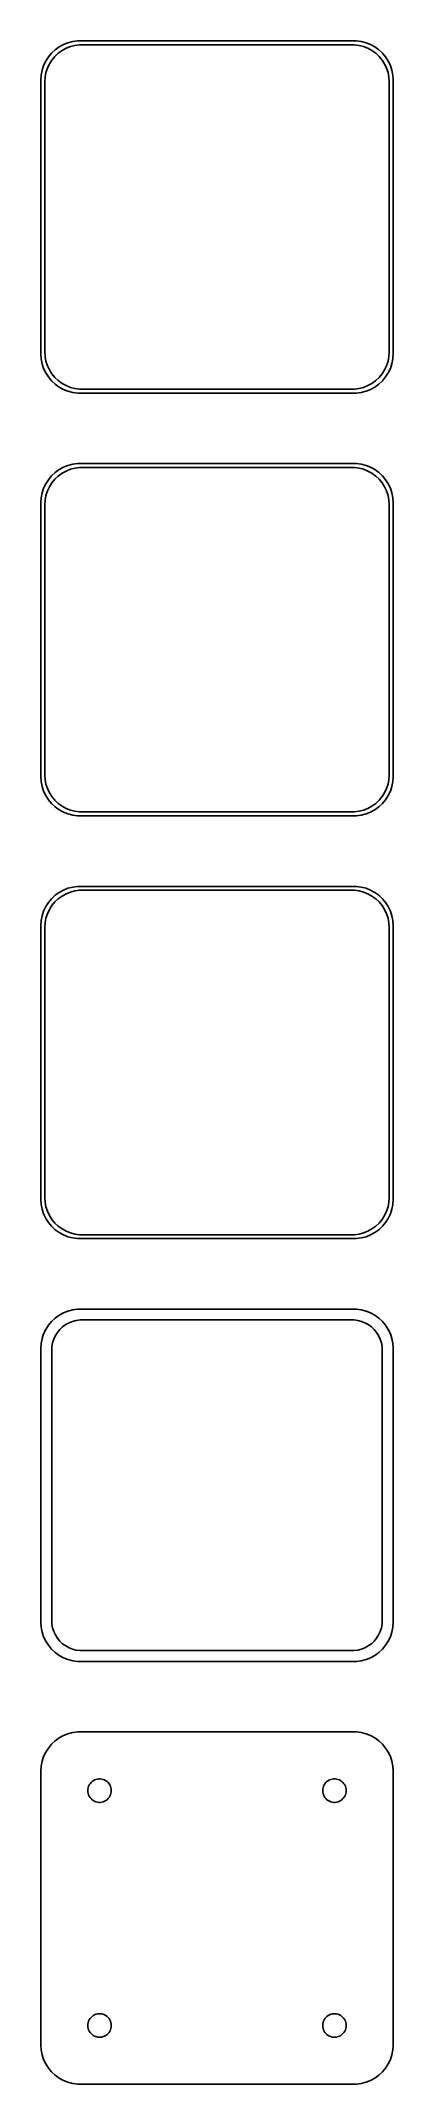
# Model space of a CAD drawing. Header units: metres. Extents: x -22 to 22, y 194 to 454.
import ezdxf

# ---------------------------------------------------------------- set-up
doc = ezdxf.new("R2010")
doc.units = ezdxf.units.M

msp = doc.modelspace()

# ---------------------------------------------------------------- linework, layer by layer
for p, q in [((-19.0451, 454.255), (-19.6289, 454.024)), ((-18.4369, 454.411), (-19.0451, 454.255)), ((-17.8139, 454.49), (-18.4369, 454.411)), ((17.8139, 454.49), (-17.8139, 454.49)), ((18.4369, 454.411), (17.8139, 454.49)), ((19.0451, 454.255), (18.4369, 454.411)), ((19.6289, 454.024), (19.0451, 454.255)), ((-21.8815, 451.909), (-22.1489, 451.341)), ((-21.5451, 452.439), (-21.8815, 451.909)), ((-21.6664, 450.999), (-21.4124, 451.538)), ((-21.1448, 452.923), (-21.5451, 452.439)), ((-21.4124, 451.538), (-21.0928, 452.042)), ((-20.6871, 453.353), (-21.1448, 452.923)), ((-21.0928, 452.042), (-20.7126, 452.502)), ((-20.7126, 452.502), (-20.2778, 452.91)), ((-20.1791, 453.722), (-20.6871, 453.353)), ((-20.2778, 452.91), (-19.7952, 453.261)), ((-19.6289, 454.024), (-20.1791, 453.722)), ((-19.7952, 453.261), (-19.2724, 453.548)), ((-19.2724, 453.548), (-18.7178, 453.768)), ((-18.7178, 453.768), (-18.1401, 453.916)), ((-18.1401, 453.916), (-17.5482, 453.991)), ((-17.5482, 453.991), (17.5482, 453.991)), ((17.5482, 453.991), (18.1401, 453.916)), ((18.1401, 453.916), (18.7178, 453.768)), ((18.7178, 453.768), (19.2724, 453.548)), ((19.2724, 453.548), (19.7952, 453.261)), ((20.1791, 453.722), (19.6289, 454.024)), ((19.7952, 453.261), (20.2778, 452.91)), ((20.6871, 453.353), (20.1791, 453.722)), ((20.2778, 452.91), (20.7126, 452.502)), ((21.1448, 452.923), (20.6871, 453.353)), ((20.7126, 452.502), (21.0928, 452.042)), ((21.0928, 452.042), (21.4124, 451.538)), ((21.5451, 452.439), (21.1448, 452.923)), ((21.4124, 451.538), (21.6664, 450.999)), ((21.8815, 451.909), (21.5451, 452.439)), ((22.1489, 451.341), (21.8815, 451.909)), ((-22.4606, 450.127), (-22.5, 449.5)), ((-22.5, 449.5), (-22.5, 414.5)), ((-22.3429, 450.743), (-22.4606, 450.127)), ((-22.1489, 451.341), (-22.3429, 450.743)), ((-22, 449.25), (-21.9625, 449.845)), ((-22, 414.75), (-22, 449.25)), ((-21.9625, 449.845), (-21.8508, 450.431)), ((-21.8508, 450.431), (-21.6664, 450.999)), ((21.6664, 450.999), (21.8508, 450.431)), ((21.8508, 450.431), (21.9625, 449.845)), ((21.9625, 449.845), (22, 449.25)), ((22, 449.25), (22, 414.75)), ((22.3429, 450.743), (22.1489, 451.341)), ((22.4606, 450.127), (22.3429, 450.743)), ((22.5, 449.5), (22.4606, 450.127)), ((22.5, 414.5), (22.5, 449.5)), ((-22.5, 414.5), (-22.4606, 413.873)), ((-22.4606, 413.873), (-22.3429, 413.257)), ((-22.3429, 413.257), (-22.1489, 412.659)), ((-22.1489, 412.659), (-21.8815, 412.091)), ((-21.9625, 414.155), (-22, 414.75)), ((-21.8508, 413.569), (-21.9625, 414.155)), ((-21.6664, 413.001), (-21.8508, 413.569)), ((-21.4124, 412.462), (-21.6664, 413.001)), ((-21.0928, 411.958), (-21.4124, 412.462)), ((21.4124, 412.462), (21.0928, 411.958)), ((21.6664, 413.001), (21.4124, 412.462)), ((21.8508, 413.569), (21.6664, 413.001)), ((21.9625, 414.155), (21.8508, 413.569)), ((21.8815, 412.091), (22.1489, 412.659)), ((22, 414.75), (21.9625, 414.155)), ((22.1489, 412.659), (22.3429, 413.257)), ((22.3429, 413.257), (22.4606, 413.873)), ((22.4606, 413.873), (22.5, 414.5)), ((-21.8815, 412.091), (-21.5451, 411.561)), ((-21.5451, 411.561), (-21.1448, 411.077)), ((-21.1448, 411.077), (-20.6871, 410.647)), ((-20.7126, 411.498), (-21.0928, 411.958)), ((-20.2778, 411.09), (-20.7126, 411.498)), ((-20.6871, 410.647), (-20.1791, 410.278)), ((-19.7952, 410.739), (-20.2778, 411.09)), ((-20.1791, 410.278), (-19.6289, 409.976)), ((-19.2724, 410.452), (-19.7952, 410.739)), ((-19.6289, 409.976), (-19.0451, 409.745)), ((-18.7178, 410.232), (-19.2724, 410.452)), ((-19.0451, 409.745), (-18.4369, 409.589)), ((-18.1401, 410.084), (-18.7178, 410.232)), ((-17.5482, 410.009), (-18.1401, 410.084)), ((17.5482, 410.009), (-17.5482, 410.009)), ((18.1401, 410.084), (17.5482, 410.009)), ((18.7178, 410.232), (18.1401, 410.084)), ((18.4369, 409.589), (19.0451, 409.745)), ((19.2724, 410.452), (18.7178, 410.232)), ((19.0451, 409.745), (19.6289, 409.976)), ((19.7952, 410.739), (19.2724, 410.452)), ((19.6289, 409.976), (20.1791, 410.278)), ((20.2778, 411.09), (19.7952, 410.739)), ((20.1791, 410.278), (20.6871, 410.647)), ((20.7126, 411.498), (20.2778, 411.09)), ((20.6871, 410.647), (21.1448, 411.077)), ((21.0928, 411.958), (20.7126, 411.498)), ((21.1448, 411.077), (21.5451, 411.561)), ((21.5451, 411.561), (21.8815, 412.091)), ((-18.4369, 409.589), (-17.8139, 409.51)), ((-17.8139, 409.51), (17.8139, 409.51)), ((17.8139, 409.51), (18.4369, 409.589)), ((-20.6871, 399.353), (-21.1448, 398.923)), ((-20.1791, 399.722), (-20.6871, 399.353)), ((-19.6289, 400.024), (-20.1791, 399.722)), ((-19.7952, 399.261), (-19.2724, 399.548)), ((-19.0451, 400.255), (-19.6289, 400.024)), ((-19.2724, 399.548), (-18.7178, 399.768)), ((-18.4369, 400.411), (-19.0451, 400.255)), ((-18.7178, 399.768), (-18.1401, 399.916)), ((-17.8139, 400.49), (-18.4369, 400.411)), ((-18.1401, 399.916), (-17.5482, 399.991)), ((17.8139, 400.49), (-17.8139, 400.49)), ((-17.5482, 399.991), (17.5482, 399.991)), ((17.5482, 399.991), (18.1401, 399.916)), ((18.4369, 400.411), (17.8139, 400.49)), ((18.1401, 399.916), (18.7178, 399.768)), ((19.0451, 400.255), (18.4369, 400.411)), ((18.7178, 399.768), (19.2724, 399.548)), ((19.6289, 400.024), (19.0451, 400.255)), ((19.2724, 399.548), (19.7952, 399.261)), ((20.1791, 399.722), (19.6289, 400.024)), ((20.6871, 399.353), (20.1791, 399.722)), ((21.1448, 398.923), (20.6871, 399.353)), ((-22.3429, 396.743), (-22.4606, 396.127)), ((-22.1489, 397.341), (-22.3429, 396.743)), ((-21.8815, 397.909), (-22.1489, 397.341)), ((-21.5451, 398.439), (-21.8815, 397.909)), ((-21.8508, 396.431), (-21.6664, 396.999)), ((-21.6664, 396.999), (-21.4124, 397.538)), ((-21.1448, 398.923), (-21.5451, 398.439)), ((-21.4124, 397.538), (-21.0928, 398.042)), ((-21.0928, 398.042), (-20.7126, 398.502)), ((-20.7126, 398.502), (-20.2778, 398.91)), ((-20.2778, 398.91), (-19.7952, 399.261)), ((19.7952, 399.261), (20.2778, 398.91)), ((20.2778, 398.91), (20.7126, 398.502)), ((20.7126, 398.502), (21.0928, 398.042)), ((21.0928, 398.042), (21.4124, 397.538)), ((21.5451, 398.439), (21.1448, 398.923)), ((21.4124, 397.538), (21.6664, 396.999)), ((21.8815, 397.909), (21.5451, 398.439)), ((21.6664, 396.999), (21.8508, 396.431)), ((22.1489, 397.341), (21.8815, 397.909)), ((22.3429, 396.743), (22.1489, 397.341)), ((22.4606, 396.127), (22.3429, 396.743)), ((-22.4606, 396.127), (-22.5, 395.5)), ((-22.5, 395.5), (-22.5, 360.5)), ((-22, 395.25), (-21.9625, 395.845)), ((-22, 360.75), (-22, 395.25)), ((-21.9625, 395.845), (-21.8508, 396.431)), ((21.8508, 396.431), (21.9625, 395.845)), ((21.9625, 395.845), (22, 395.25)), ((22, 395.25), (22, 360.75)), ((22.5, 395.5), (22.4606, 396.127)), ((22.5, 360.5), (22.5, 395.5)), ((-22.5, 360.5), (-22.4606, 359.873)), ((-21.9625, 360.155), (-22, 360.75)), ((-21.8508, 359.569), (-21.9625, 360.155)), ((21.9625, 360.155), (21.8508, 359.569)), ((22, 360.75), (21.9625, 360.155)), ((22.4606, 359.873), (22.5, 360.5)), ((-22.4606, 359.873), (-22.3429, 359.257)), ((-22.3429, 359.257), (-22.1489, 358.659)), ((-22.1489, 358.659), (-21.8815, 358.091)), ((-21.8815, 358.091), (-21.5451, 357.561)), ((-21.6664, 359.001), (-21.8508, 359.569)), ((-21.4124, 358.462), (-21.6664, 359.001)), ((-21.5451, 357.561), (-21.1448, 357.077)), ((-21.0928, 357.958), (-21.4124, 358.462)), ((-20.7126, 357.498), (-21.0928, 357.958)), ((21.0928, 357.958), (20.7126, 357.498)), ((21.4124, 358.462), (21.0928, 357.958)), ((21.1448, 357.077), (21.5451, 357.561)), ((21.6664, 359.001), (21.4124, 358.462)), ((21.5451, 357.561), (21.8815, 358.091)), ((21.8508, 359.569), (21.6664, 359.001)), ((21.8815, 358.091), (22.1489, 358.659)), ((22.1489, 358.659), (22.3429, 359.257)), ((22.3429, 359.257), (22.4606, 359.873)), ((-21.1448, 357.077), (-20.6871, 356.647)), ((-20.2778, 357.09), (-20.7126, 357.498)), ((-20.6871, 356.647), (-20.1791, 356.278)), ((-19.7952, 356.739), (-20.2778, 357.09)), ((-20.1791, 356.278), (-19.6289, 355.976)), ((-19.2724, 356.452), (-19.7952, 356.739)), ((-19.6289, 355.976), (-19.0451, 355.745)), ((-18.7178, 356.232), (-19.2724, 356.452)), ((-19.0451, 355.745), (-18.4369, 355.589)), ((-18.1401, 356.084), (-18.7178, 356.232)), ((-18.4369, 355.589), (-17.8139, 355.51)), ((-17.5482, 356.009), (-18.1401, 356.084)), ((-17.8139, 355.51), (17.8139, 355.51)), ((17.5482, 356.009), (-17.5482, 356.009)), ((18.1401, 356.084), (17.5482, 356.009)), ((17.8139, 355.51), (18.4369, 355.589)), ((18.7178, 356.232), (18.1401, 356.084)), ((18.4369, 355.589), (19.0451, 355.745)), ((19.2724, 356.452), (18.7178, 356.232)), ((19.0451, 355.745), (19.6289, 355.976)), ((19.7952, 356.739), (19.2724, 356.452)), ((19.6289, 355.976), (20.1791, 356.278)), ((20.2778, 357.09), (19.7952, 356.739)), ((20.1791, 356.278), (20.6871, 356.647)), ((20.7126, 357.498), (20.2778, 357.09)), ((20.6871, 356.647), (21.1448, 357.077)), ((-21.1448, 344.923), (-21.5451, 344.439)), ((-20.6871, 345.353), (-21.1448, 344.923)), ((-21.0928, 344.042), (-20.7126, 344.502)), ((-20.7126, 344.502), (-20.2778, 344.91)), ((-20.1791, 345.722), (-20.6871, 345.353)), ((-20.2778, 344.91), (-19.7952, 345.261)), ((-19.6289, 346.024), (-20.1791, 345.722)), ((-19.7952, 345.261), (-19.2724, 345.548)), ((-19.0451, 346.255), (-19.6289, 346.024)), ((-19.2724, 345.548), (-18.7178, 345.768)), ((-18.4369, 346.411), (-19.0451, 346.255)), ((-18.7178, 345.768), (-18.1401, 345.916)), ((-17.8139, 346.49), (-18.4369, 346.411)), ((-18.1401, 345.916), (-17.5482, 345.991)), ((17.8139, 346.49), (-17.8139, 346.49)), ((-17.5482, 345.991), (17.5482, 345.991)), ((17.5482, 345.991), (18.1401, 345.916)), ((18.4369, 346.411), (17.8139, 346.49)), ((18.1401, 345.916), (18.7178, 345.768)), ((19.0451, 346.255), (18.4369, 346.411)), ((18.7178, 345.768), (19.2724, 345.548)), ((19.6289, 346.024), (19.0451, 346.255)), ((19.2724, 345.548), (19.7952, 345.261)), ((20.1791, 345.722), (19.6289, 346.024)), ((19.7952, 345.261), (20.2778, 344.91)), ((20.6871, 345.353), (20.1791, 345.722)), ((20.2778, 344.91), (20.7126, 344.502)), ((21.1448, 344.923), (20.6871, 345.353)), ((20.7126, 344.502), (21.0928, 344.042)), ((21.5451, 344.439), (21.1448, 344.923)), ((-22.4606, 342.127), (-22.5, 341.5)), ((-22.3429, 342.743), (-22.4606, 342.127)), ((-22.1489, 343.341), (-22.3429, 342.743)), ((-21.8815, 343.909), (-22.1489, 343.341)), ((-21.9625, 341.845), (-21.8508, 342.431)), ((-21.5451, 344.439), (-21.8815, 343.909)), ((-21.8508, 342.431), (-21.6664, 342.999)), ((-21.6664, 342.999), (-21.4124, 343.538)), ((-21.4124, 343.538), (-21.0928, 344.042)), ((21.0928, 344.042), (21.4124, 343.538)), ((21.4124, 343.538), (21.6664, 342.999)), ((21.8815, 343.909), (21.5451, 344.439)), ((21.6664, 342.999), (21.8508, 342.431)), ((21.8508, 342.431), (21.9625, 341.845)), ((22.1489, 343.341), (21.8815, 343.909)), ((22.3429, 342.743), (22.1489, 343.341)), ((22.4606, 342.127), (22.3429, 342.743)), ((22.5, 341.5), (22.4606, 342.127)), ((-22.5, 341.5), (-22.5, 306.5)), ((-22, 341.25), (-21.9625, 341.845)), ((-22, 306.75), (-22, 341.25)), ((21.9625, 341.845), (22, 341.25)), ((22, 341.25), (22, 306.75)), ((22.5, 306.5), (22.5, 341.5)), ((-22.5, 306.5), (-22.4606, 305.873)), ((-22.4606, 305.873), (-22.3429, 305.257)), ((-21.9625, 306.155), (-22, 306.75)), ((-21.8508, 305.569), (-21.9625, 306.155)), ((-21.6664, 305.001), (-21.8508, 305.569)), ((21.8508, 305.569), (21.6664, 305.001)), ((21.9625, 306.155), (21.8508, 305.569)), ((22, 306.75), (21.9625, 306.155)), ((22.3429, 305.257), (22.4606, 305.873)), ((22.4606, 305.873), (22.5, 306.5)), ((-22.3429, 305.257), (-22.1489, 304.659)), ((-22.1489, 304.659), (-21.8815, 304.091)), ((-21.8815, 304.091), (-21.5451, 303.561)), ((-21.4124, 304.462), (-21.6664, 305.001)), ((-21.5451, 303.561), (-21.1448, 303.077)), ((-21.0928, 303.958), (-21.4124, 304.462)), ((-21.1448, 303.077), (-20.6871, 302.647)), ((-20.7126, 303.498), (-21.0928, 303.958)), ((-20.2778, 303.09), (-20.7126, 303.498)), ((-19.7952, 302.739), (-20.2778, 303.09)), ((-19.2724, 302.452), (-19.7952, 302.739)), ((19.7952, 302.739), (19.2724, 302.452)), ((20.2778, 303.09), (19.7952, 302.739)), ((20.7126, 303.498), (20.2778, 303.09)), ((20.6871, 302.647), (21.1448, 303.077)), ((21.0928, 303.958), (20.7126, 303.498)), ((21.4124, 304.462), (21.0928, 303.958)), ((21.1448, 303.077), (21.5451, 303.561)), ((21.6664, 305.001), (21.4124, 304.462)), ((21.5451, 303.561), (21.8815, 304.091)), ((21.8815, 304.091), (22.1489, 304.659)), ((22.1489, 304.659), (22.3429, 305.257)), ((-20.6871, 302.647), (-20.1791, 302.278)), ((-20.1791, 302.278), (-19.6289, 301.976)), ((-19.6289, 301.976), (-19.0451, 301.745)), ((-18.7178, 302.232), (-19.2724, 302.452)), ((-19.0451, 301.745), (-18.4369, 301.589)), ((-18.1401, 302.084), (-18.7178, 302.232)), ((-18.4369, 301.589), (-17.8139, 301.51)), ((-17.5482, 302.009), (-18.1401, 302.084)), ((-17.8139, 301.51), (17.8139, 301.51)), ((17.5482, 302.009), (-17.5482, 302.009)), ((18.1401, 302.084), (17.5482, 302.009)), ((17.8139, 301.51), (18.4369, 301.589)), ((18.7178, 302.232), (18.1401, 302.084)), ((18.4369, 301.589), (19.0451, 301.745)), ((19.2724, 302.452), (18.7178, 302.232)), ((19.0451, 301.745), (19.6289, 301.976)), ((19.6289, 301.976), (20.1791, 302.278)), ((20.1791, 302.278), (20.6871, 302.647)), ((-18.4369, 292.411), (-19.0451, 292.255)), ((-17.8139, 292.49), (-18.4369, 292.411)), ((17.8139, 292.49), (-17.8139, 292.49)), ((18.4369, 292.411), (17.8139, 292.49)), ((19.0451, 292.255), (18.4369, 292.411)), ((-21.8815, 289.909), (-22.1489, 289.341)), ((-21.5451, 290.439), (-21.8815, 289.909)), ((-21.1448, 290.923), (-21.5451, 290.439)), ((-20.6871, 291.353), (-21.1448, 290.923)), ((-20.1791, 291.722), (-20.6871, 291.353)), ((-20.3805, 289.524), (-20.0707, 289.899)), ((-19.6289, 292.024), (-20.1791, 291.722)), ((-20.0707, 289.899), (-19.7165, 290.231)), ((-19.7165, 290.231), (-19.3234, 290.517)), ((-19.0451, 292.255), (-19.6289, 292.024)), ((-19.3234, 290.517), (-18.8975, 290.751)), ((-18.8975, 290.751), (-18.4457, 290.93)), ((-18.4457, 290.93), (-17.9751, 291.051)), ((-17.9751, 291.051), (-17.493, 291.112)), ((-17.493, 291.112), (17.493, 291.112)), ((17.493, 291.112), (17.9751, 291.051)), ((17.9751, 291.051), (18.4457, 290.93)), ((18.4457, 290.93), (18.8975, 290.751)), ((18.8975, 290.751), (19.3234, 290.517)), ((19.6289, 292.024), (19.0451, 292.255)), ((19.3234, 290.517), (19.7165, 290.231)), ((20.1791, 291.722), (19.6289, 292.024)), ((19.7165, 290.231), (20.0707, 289.899)), ((20.0707, 289.899), (20.3805, 289.524)), ((20.6871, 291.353), (20.1791, 291.722)), ((21.1448, 290.923), (20.6871, 291.353)), ((21.5451, 290.439), (21.1448, 290.923)), ((21.8815, 289.909), (21.5451, 290.439)), ((22.1489, 289.341), (21.8815, 289.909)), ((-22.4606, 288.127), (-22.5, 287.5)), ((-22.5, 287.5), (-22.5, 252.5)), ((-22.3429, 288.743), (-22.4606, 288.127)), ((-22.1489, 289.341), (-22.3429, 288.743)), ((-21.1195, 287.25), (-21.089, 287.735)), ((-21.1195, 252.75), (-21.1195, 287.25)), ((-21.089, 287.735), (-20.9979, 288.212)), ((-20.9979, 288.212), (-20.8477, 288.674)), ((-20.8477, 288.674), (-20.6408, 289.114)), ((-20.6408, 289.114), (-20.3805, 289.524)), ((20.3805, 289.524), (20.6408, 289.114)), ((20.6408, 289.114), (20.8477, 288.674)), ((20.8477, 288.674), (20.9979, 288.212)), ((20.9979, 288.212), (21.089, 287.735)), ((21.089, 287.735), (21.1195, 287.25)), ((21.1195, 287.25), (21.1195, 252.75)), ((22.3429, 288.743), (22.1489, 289.341)), ((22.4606, 288.127), (22.3429, 288.743)), ((22.5, 287.5), (22.4606, 288.127)), ((22.5, 252.5), (22.5, 287.5)), ((-22.5, 252.5), (-22.4606, 251.873)), ((-22.4606, 251.873), (-22.3429, 251.257)), ((-22.3429, 251.257), (-22.1489, 250.659)), ((-22.1489, 250.659), (-21.8815, 250.091)), ((-21.089, 252.265), (-21.1195, 252.75)), ((-20.9979, 251.788), (-21.089, 252.265)), ((-20.8477, 251.326), (-20.9979, 251.788)), ((-20.6408, 250.886), (-20.8477, 251.326)), ((-20.3805, 250.476), (-20.6408, 250.886)), ((20.6408, 250.886), (20.3805, 250.476)), ((20.8477, 251.326), (20.6408, 250.886)), ((20.9979, 251.788), (20.8477, 251.326)), ((21.089, 252.265), (20.9979, 251.788)), ((21.1195, 252.75), (21.089, 252.265)), ((21.8815, 250.091), (22.1489, 250.659)), ((22.1489, 250.659), (22.3429, 251.257)), ((22.3429, 251.257), (22.4606, 251.873)), ((22.4606, 251.873), (22.5, 252.5)), ((-21.8815, 250.091), (-21.5451, 249.561)), ((-21.5451, 249.561), (-21.1448, 249.077)), ((-21.1448, 249.077), (-20.6871, 248.647)), ((-20.6871, 248.647), (-20.1791, 248.278)), ((-20.0707, 250.101), (-20.3805, 250.476)), ((-20.1791, 248.278), (-19.6289, 247.976)), ((-19.7165, 249.769), (-20.0707, 250.101)), ((-19.3234, 249.483), (-19.7165, 249.769)), ((-19.6289, 247.976), (-19.0451, 247.745)), ((-18.8975, 249.249), (-19.3234, 249.483)), ((-18.4457, 249.07), (-18.8975, 249.249)), ((-17.9751, 248.949), (-18.4457, 249.07)), ((-17.493, 248.888), (-17.9751, 248.949)), ((17.493, 248.888), (-17.493, 248.888)), ((17.9751, 248.949), (17.493, 248.888)), ((18.4457, 249.07), (17.9751, 248.949)), ((18.8975, 249.249), (18.4457, 249.07)), ((19.3234, 249.483), (18.8975, 249.249)), ((19.0451, 247.745), (19.6289, 247.976)), ((19.7165, 249.769), (19.3234, 249.483)), ((19.6289, 247.976), (20.1791, 248.278)), ((20.0707, 250.101), (19.7165, 249.769)), ((20.3805, 250.476), (20.0707, 250.101)), ((20.1791, 248.278), (20.6871, 248.647)), ((20.6871, 248.647), (21.1448, 249.077)), ((21.1448, 249.077), (21.5451, 249.561)), ((21.5451, 249.561), (21.8815, 250.091)), ((-19.0451, 247.745), (-18.4369, 247.589)), ((-18.4369, 247.589), (-17.8139, 247.51)), ((-17.8139, 247.51), (17.8139, 247.51)), ((17.8139, 247.51), (18.4369, 247.589)), ((18.4369, 247.589), (19.0451, 247.745)), ((-20.1791, 237.722), (-20.6871, 237.353)), ((-19.6289, 238.024), (-20.1791, 237.722)), ((-19.0451, 238.255), (-19.6289, 238.024)), ((-18.4369, 238.411), (-19.0451, 238.255)), ((-17.8139, 238.49), (-18.4369, 238.411)), ((17.8139, 238.49), (-17.8139, 238.49)), ((18.4369, 238.411), (17.8139, 238.49)), ((19.0451, 238.255), (18.4369, 238.411)), ((19.6289, 238.024), (19.0451, 238.255)), ((20.1791, 237.722), (19.6289, 238.024)), ((20.6871, 237.353), (20.1791, 237.722)), ((-22.1489, 235.341), (-22.3429, 234.743)), ((-21.8815, 235.909), (-22.1489, 235.341)), ((-21.5451, 236.439), (-21.8815, 235.909)), ((-21.1448, 236.923), (-21.5451, 236.439)), ((-20.6871, 237.353), (-21.1448, 236.923)), ((21.1448, 236.923), (20.6871, 237.353)), ((21.5451, 236.439), (21.1448, 236.923)), ((21.8815, 235.909), (21.5451, 236.439)), ((22.1489, 235.341), (21.8815, 235.909)), ((22.3429, 234.743), (22.1489, 235.341)), ((-22.4606, 234.127), (-22.5, 233.5)), ((-22.5, 233.5), (-22.5, 198.5)), ((-22.3429, 234.743), (-22.4606, 234.127)), ((-15.8037, 232.266), (-15.6387, 232.357)), ((-15.6387, 232.357), (-15.4635, 232.427)), ((-15.4635, 232.427), (-15.2811, 232.473)), ((-15.2811, 232.473), (-15.0942, 232.497)), ((-15.0942, 232.497), (-14.9058, 232.497)), ((-14.9058, 232.497), (-14.7189, 232.473)), ((-14.7189, 232.473), (-14.5365, 232.427)), ((-14.5365, 232.427), (-14.3613, 232.357)), ((-14.3613, 232.357), (-14.1963, 232.266)), ((14.1963, 232.266), (14.3613, 232.357)), ((14.3613, 232.357), (14.5365, 232.427)), ((14.5365, 232.427), (14.7189, 232.473)), ((14.7189, 232.473), (14.9058, 232.497)), ((14.9058, 232.497), (15.0942, 232.497)), ((15.0942, 232.497), (15.2811, 232.473)), ((15.2811, 232.473), (15.4635, 232.427)), ((15.4635, 232.427), (15.6387, 232.357)), ((15.6387, 232.357), (15.8037, 232.266)), ((22.4606, 234.127), (22.3429, 234.743)), ((22.5, 233.5), (22.4606, 234.127)), ((22.5, 198.5), (22.5, 233.5)), ((-16.5, 231), (-16.4882, 231.188)), ((-16.4882, 230.812), (-16.5, 231)), ((-16.4882, 231.188), (-16.4529, 231.373)), ((-16.4529, 230.627), (-16.4882, 230.812)), ((-16.4529, 231.373), (-16.3947, 231.552)), ((-16.3947, 230.448), (-16.4529, 230.627)), ((-16.3947, 231.552), (-16.3145, 231.723)), ((-16.3145, 230.277), (-16.3947, 230.448)), ((-16.3145, 231.723), (-16.2135, 231.882)), ((-16.2135, 230.118), (-16.3145, 230.277)), ((-16.2135, 231.882), (-16.0934, 232.027)), ((-16.0934, 229.973), (-16.2135, 230.118)), ((-16.0934, 232.027), (-15.9561, 232.156)), ((-15.9561, 229.844), (-16.0934, 229.973)), ((-15.9561, 232.156), (-15.8037, 232.266)), ((-15.8037, 229.734), (-15.9561, 229.844)), ((-15.6387, 229.643), (-15.8037, 229.734)), ((-14.1963, 229.734), (-14.3613, 229.643)), ((-14.1963, 232.266), (-14.0439, 232.156)), ((-14.0439, 229.844), (-14.1963, 229.734)), ((-14.0439, 232.156), (-13.9065, 232.027)), ((-13.9065, 229.973), (-14.0439, 229.844)), ((-13.9065, 232.027), (-13.7865, 231.882)), ((-13.7865, 230.118), (-13.9065, 229.973)), ((-13.7865, 231.882), (-13.6855, 231.723)), ((-13.6855, 230.277), (-13.7865, 230.118)), ((-13.6855, 231.723), (-13.6053, 231.552)), ((-13.6053, 230.448), (-13.6855, 230.277)), ((-13.6053, 231.552), (-13.5471, 231.373)), ((-13.5471, 230.627), (-13.6053, 230.448)), ((-13.5471, 231.373), (-13.5118, 231.188)), ((-13.5118, 230.812), (-13.5471, 230.627)), ((-13.5118, 231.188), (-13.5, 231)), ((-13.5, 231), (-13.5118, 230.812)), ((13.5, 231), (13.5118, 231.188)), ((13.5118, 230.812), (13.5, 231)), ((13.5118, 231.188), (13.5471, 231.373)), ((13.5471, 230.627), (13.5118, 230.812)), ((13.5471, 231.373), (13.6053, 231.552)), ((13.6053, 230.448), (13.5471, 230.627)), ((13.6053, 231.552), (13.6855, 231.723)), ((13.6855, 230.277), (13.6053, 230.448)), ((13.6855, 231.723), (13.7865, 231.882)), ((13.7865, 230.118), (13.6855, 230.277)), ((13.7865, 231.882), (13.9065, 232.027)), ((13.9065, 229.973), (13.7865, 230.118)), ((13.9065, 232.027), (14.0439, 232.156)), ((14.0439, 229.844), (13.9065, 229.973)), ((14.0439, 232.156), (14.1963, 232.266)), ((14.1963, 229.734), (14.0439, 229.844)), ((14.3613, 229.643), (14.1963, 229.734)), ((15.8037, 229.734), (15.6387, 229.643)), ((15.8037, 232.266), (15.9561, 232.156)), ((15.9561, 229.844), (15.8037, 229.734)), ((15.9561, 232.156), (16.0934, 232.027)), ((16.0934, 229.973), (15.9561, 229.844)), ((16.0934, 232.027), (16.2135, 231.882)), ((16.2135, 230.118), (16.0934, 229.973)), ((16.2135, 231.882), (16.3145, 231.723)), ((16.3145, 230.277), (16.2135, 230.118)), ((16.3145, 231.723), (16.3947, 231.552)), ((16.3947, 230.448), (16.3145, 230.277)), ((16.3947, 231.552), (16.4529, 231.373)), ((16.4529, 230.627), (16.3947, 230.448)), ((16.4529, 231.373), (16.4882, 231.188)), ((16.4882, 230.812), (16.4529, 230.627)), ((16.4882, 231.188), (16.5, 231)), ((16.5, 231), (16.4882, 230.812)), ((-15.4635, 229.573), (-15.6387, 229.643)), ((-15.2811, 229.527), (-15.4635, 229.573)), ((-15.0942, 229.503), (-15.2811, 229.527)), ((-14.9058, 229.503), (-15.0942, 229.503)), ((-14.7189, 229.527), (-14.9058, 229.503)), ((-14.5365, 229.573), (-14.7189, 229.527)), ((-14.3613, 229.643), (-14.5365, 229.573)), ((14.5365, 229.573), (14.3613, 229.643)), ((14.7189, 229.527), (14.5365, 229.573)), ((14.9058, 229.503), (14.7189, 229.527)), ((15.0942, 229.503), (14.9058, 229.503)), ((15.2811, 229.527), (15.0942, 229.503)), ((15.4635, 229.573), (15.2811, 229.527)), ((15.6387, 229.643), (15.4635, 229.573)), ((-16.5, 201), (-16.4882, 201.188)), ((-16.4882, 200.812), (-16.5, 201)), ((-16.4882, 201.188), (-16.4529, 201.373)), ((-16.4529, 201.373), (-16.3947, 201.552)), ((-16.3947, 201.552), (-16.3145, 201.723)), ((-16.3145, 201.723), (-16.2135, 201.882)), ((-16.2135, 201.882), (-16.0934, 202.027)), ((-16.0934, 202.027), (-15.9561, 202.156)), ((-15.9561, 202.156), (-15.8037, 202.266)), ((-15.8037, 202.266), (-15.6387, 202.357)), ((-15.6387, 202.357), (-15.4635, 202.427)), ((-15.4635, 202.427), (-15.2811, 202.473)), ((-15.2811, 202.473), (-15.0942, 202.497)), ((-15.0942, 202.497), (-14.9058, 202.497)), ((-14.9058, 202.497), (-14.7189, 202.473)), ((-14.7189, 202.473), (-14.5365, 202.427)), ((-14.5365, 202.427), (-14.3613, 202.357)), ((-14.3613, 202.357), (-14.1963, 202.266)), ((-14.1963, 202.266), (-14.0439, 202.156)), ((-14.0439, 202.156), (-13.9065, 202.027)), ((-13.9065, 202.027), (-13.7865, 201.882)), ((-13.7865, 201.882), (-13.6855, 201.723)), ((-13.6855, 201.723), (-13.6053, 201.552)), ((-13.6053, 201.552), (-13.5471, 201.373)), ((-13.5471, 201.373), (-13.5118, 201.188)), ((-13.5118, 201.188), (-13.5, 201)), ((-13.5, 201), (-13.5118, 200.812)), ((13.5, 201), (13.5118, 201.188)), ((13.5118, 200.812), (13.5, 201)), ((13.5118, 201.188), (13.5471, 201.373)), ((13.5471, 201.373), (13.6053, 201.552)), ((13.6053, 201.552), (13.6855, 201.723)), ((13.6855, 201.723), (13.7865, 201.882)), ((13.7865, 201.882), (13.9065, 202.027)), ((13.9065, 202.027), (14.0439, 202.156)), ((14.0439, 202.156), (14.1963, 202.266)), ((14.1963, 202.266), (14.3613, 202.357)), ((14.3613, 202.357), (14.5365, 202.427)), ((14.5365, 202.427), (14.7189, 202.473)), ((14.7189, 202.473), (14.9058, 202.497)), ((14.9058, 202.497), (15.0942, 202.497)), ((15.0942, 202.497), (15.2811, 202.473)), ((15.2811, 202.473), (15.4635, 202.427)), ((15.4635, 202.427), (15.6387, 202.357)), ((15.6387, 202.357), (15.8037, 202.266)), ((15.8037, 202.266), (15.9561, 202.156)), ((15.9561, 202.156), (16.0934, 202.027)), ((16.0934, 202.027), (16.2135, 201.882)), ((16.2135, 201.882), (16.3145, 201.723)), ((16.3145, 201.723), (16.3947, 201.552)), ((16.3947, 201.552), (16.4529, 201.373)), ((16.4529, 201.373), (16.4882, 201.188)), ((16.4882, 201.188), (16.5, 201)), ((16.5, 201), (16.4882, 200.812)), ((-22.5, 198.5), (-22.4606, 197.873)), ((-16.4529, 200.627), (-16.4882, 200.812)), ((-16.3947, 200.448), (-16.4529, 200.627)), ((-16.3145, 200.277), (-16.3947, 200.448)), ((-16.2135, 200.118), (-16.3145, 200.277)), ((-16.0934, 199.973), (-16.2135, 200.118)), ((-15.9561, 199.844), (-16.0934, 199.973)), ((-15.8037, 199.734), (-15.9561, 199.844)), ((-15.6387, 199.643), (-15.8037, 199.734)), ((-15.4635, 199.573), (-15.6387, 199.643)), ((-15.2811, 199.527), (-15.4635, 199.573)), ((-15.0942, 199.503), (-15.2811, 199.527)), ((-14.9058, 199.503), (-15.0942, 199.503)), ((-14.7189, 199.527), (-14.9058, 199.503)), ((-14.5365, 199.573), (-14.7189, 199.527)), ((-14.3613, 199.643), (-14.5365, 199.573)), ((-14.1963, 199.734), (-14.3613, 199.643)), ((-14.0439, 199.844), (-14.1963, 199.734)), ((-13.9065, 199.973), (-14.0439, 199.844)), ((-13.7865, 200.118), (-13.9065, 199.973)), ((-13.6855, 200.277), (-13.7865, 200.118)), ((-13.6053, 200.448), (-13.6855, 200.277)), ((-13.5471, 200.627), (-13.6053, 200.448)), ((-13.5118, 200.812), (-13.5471, 200.627)), ((13.5471, 200.627), (13.5118, 200.812)), ((13.6053, 200.448), (13.5471, 200.627)), ((13.6855, 200.277), (13.6053, 200.448)), ((13.7865, 200.118), (13.6855, 200.277)), ((13.9065, 199.973), (13.7865, 200.118)), ((14.0439, 199.844), (13.9065, 199.973)), ((14.1963, 199.734), (14.0439, 199.844)), ((14.3613, 199.643), (14.1963, 199.734)), ((14.5365, 199.573), (14.3613, 199.643)), ((14.7189, 199.527), (14.5365, 199.573)), ((14.9058, 199.503), (14.7189, 199.527)), ((15.0942, 199.503), (14.9058, 199.503)), ((15.2811, 199.527), (15.0942, 199.503)), ((15.4635, 199.573), (15.2811, 199.527)), ((15.6387, 199.643), (15.4635, 199.573)), ((15.8037, 199.734), (15.6387, 199.643)), ((15.9561, 199.844), (15.8037, 199.734)), ((16.0934, 199.973), (15.9561, 199.844)), ((16.2135, 200.118), (16.0934, 199.973)), ((16.3145, 200.277), (16.2135, 200.118)), ((16.3947, 200.448), (16.3145, 200.277)), ((16.4529, 200.627), (16.3947, 200.448)), ((16.4882, 200.812), (16.4529, 200.627)), ((22.4606, 197.873), (22.5, 198.5)), ((-22.4606, 197.873), (-22.3429, 197.257)), ((-22.3429, 197.257), (-22.1489, 196.659)), ((-22.1489, 196.659), (-21.8815, 196.091)), ((-21.8815, 196.091), (-21.5451, 195.561)), ((21.5451, 195.561), (21.8815, 196.091)), ((21.8815, 196.091), (22.1489, 196.659)), ((22.1489, 196.659), (22.3429, 197.257)), ((22.3429, 197.257), (22.4606, 197.873)), ((-21.5451, 195.561), (-21.1448, 195.077)), ((-21.1448, 195.077), (-20.6871, 194.647)), ((-20.6871, 194.647), (-20.1791, 194.278)), ((-20.1791, 194.278), (-19.6289, 193.976)), ((-19.6289, 193.976), (-19.0451, 193.745)), ((-19.0451, 193.745), (-18.4369, 193.589)), ((-18.4369, 193.589), (-17.8139, 193.51)), ((-17.8139, 193.51), (17.8139, 193.51)), ((17.8139, 193.51), (18.4369, 193.589)), ((18.4369, 193.589), (19.0451, 193.745)), ((19.0451, 193.745), (19.6289, 193.976)), ((19.6289, 193.976), (20.1791, 194.278)), ((20.1791, 194.278), (20.6871, 194.647)), ((20.6871, 194.647), (21.1448, 195.077)), ((21.1448, 195.077), (21.5451, 195.561))]:
    msp.add_line(p, q)

doc.saveas('drawing.dxf')
